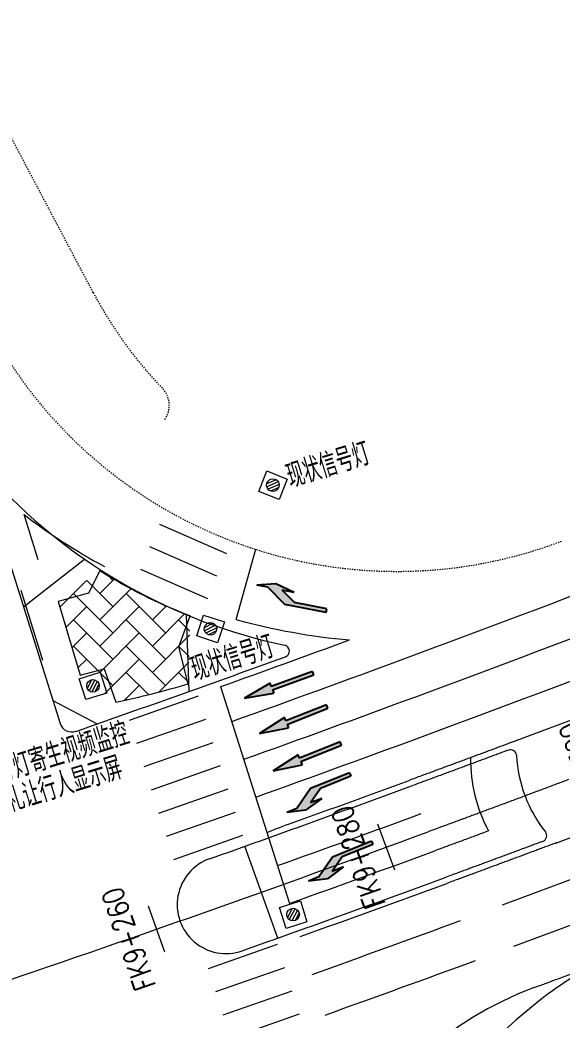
# Model space of a CAD drawing. Header units: millimetres. Extents: x 523446 to 528898, y 388189 to 392165.
# Drawn here: x 525411.7 to 525456.2, y 389004.8 to 389086.8 of the extents above; entities that cross this region are included whole.
import ezdxf
from ezdxf.enums import TextEntityAlignment as Align

# ---------------------------------------------------------------- set-up
doc = ezdxf.new("R2010")
doc.units = ezdxf.units.MM
doc.linetypes.add('33', pattern=[6, 3, -3])
doc.linetypes.add('ACAD_ISO04W100', pattern=[30, 24, -3, 0, -3])
for name, color, linetype, lineweight in [('0-现状交通设施2018', 7, 'Continuous', 0), ('0-现状信号灯', 7, 'Continuous', 40), ('人行横道', 7, 'Continuous', 30)]:
    doc.layers.add(name, color=color, linetype=linetype, lineweight=lineweight)
for name, color, linetype in [('FZZD-标注路线桩号', 7, 'Continuous'), ('MEDS道路平面中线-FZZD', 7, 'Continuous'), ('侧分带与渠化岛', 3, 'Continuous'), ('标线（实）', 1, 'Continuous'), ('标线（虚）', 1, '33'), ('箭头', 7, 'Continuous'), ('车行道边线', 5, 'ACAD_ISO04W100')]:
    doc.layers.add(name, color=color, linetype=linetype)
doc.styles.add('HZTXT_S', font='TXT_S.shx', dxfattribs={"width": 0.75, "bigfont": 'HZTXT.shx'})
doc.styles.add('MEDS', font='TXT_S.SHX', dxfattribs={"width": 0.75, "bigfont": 'hztxt.shx'})

# ---------------------------------------------------------------- blocks, each defined once
blk = doc.blocks.new('y')
blk.add_hatch(color=0).paths.add_polyline_path([(0.55, 0.225), (0.55, -0.275), (0.75, 0.525), (0.55, 1.275), (0.55, 0.825), (0, 0), (0, -1.725), (0.15, -1.725), (0.15, -0.375)])
at = {"color": 0}
for p, q in [((0.75, 0.525), (0.55, 1.275)), ((0.55, 0.825), (0.55, 1.275)), ((0, 0), (0.55, 0.825)), ((0.55, -0.275), (0.75, 0.525)), ((0.15, -0.375), (0.55, 0.225)), ((0.55, -0.275), (0.55, 0.225)), ((0, -1.725), (0, 0)), ((0.15, -1.725), (0.15, -0.375)), ((0, -1.725), (0.15, -1.725))]:
    blk.add_line(p, q, dxfattribs=at)
blk = doc.blocks.new('zx')
blk.add_hatch(color=0).paths.add_polyline_path([(0.075, -1.2), (0.225, -1.2), (0, 0), (-0.225, -1.2), (-0.075, -1.2), (-0.075, -3), (0.075, -3)])
at = {"color": 0}
for p, q in [((0, 0), (-0.225, -1.2)), ((0.225, -1.2), (0, 0)), ((-0.075, -1.2), (-0.225, -1.2)), ((-0.075, -1.2), (-0.075, -3)), ((0.075, -3), (0.075, -1.2)), ((0.075, -1.2), (0.225, -1.2)), ((-0.075, -3), (0.075, -3))]:
    blk.add_line(p, q, dxfattribs=at)
blk = doc.blocks.new('7')
at = {"layer": '0-现状信号灯', "linetype": 'Continuous', "lineweight": 0, "ltscale": 0.005}
for p, q in [((525414.9, 388753.359), (525416.616, 388753.904)), ((525416.616, 388753.904), (525417.16, 388752.188)), ((525415.444, 388751.644), (525414.9, 388753.359)), ((525415.937, 388753.284), (525415.555, 388752.546)), ((525416.181, 388753.264), (525415.711, 388752.359)), ((525416.374, 388753.148), (525415.918, 388752.268)), ((525416.512, 388752.924), (525416.179, 388752.284)), ((525417.16, 388752.188), (525415.444, 388751.644))]:
    blk.add_line(p, q, dxfattribs=at)
blk.add_ellipse((525416.018, 388752.774), major_axis=(0.365, 0.365), ratio=1, start_param=3.156470216024712, end_param=9.439655523204298, dxfattribs=at)

msp = doc.modelspace()

# ---------------------------------------------------------------- hatches: boundary and pattern name
at = {"layer": '人行横道', "linetype": 'ByBlock', "lineweight": 0}
h = msp.add_hatch(dxfattribs=at)
h.set_pattern_fill('AR-HBONE', color=256, scale=0.015, style=0)
edge = h.paths.add_edge_path()
edge.add_line((525425.522, 389032.373), (525425.686, 389037.943))
edge.add_arc((525440.448, 389076.729), 41.5, 237.69199, 249.16263, ccw=False)
edge.add_line((525418.267, 389041.653), (525414.852, 389039.136))
edge.add_line((525414.852, 389039.136), (525416.643, 389033.088))
edge.add_line((525416.643, 389033.088), (525419.586, 389030.861))
edge.add_arc((525399.951, 389120.406), 91.672, 282.36836, 286.19759)

# ---------------------------------------------------------------- linework, layer by layer
at = {"layer": 'FZZD-标注路线桩号', "color": 7, "linetype": 'ByBlock', "lineweight": 0}
for p, q in [((525442.451, 389017.103), (525441.081, 389020.861)), ((525423.591, 389010.368), (525422.271, 389014.144))]:
    msp.add_line(p, q, dxfattribs=at)
at = {"layer": 'MEDS道路平面中线-FZZD', "color": 1, "linetype": 'ByBlock', "lineweight": 0}
for points in [[(525456.716, 389024.521, -0.000145), (525455.757, 389024.161, -0.000147), (525454.797, 389023.801, -0.000149), (525453.837, 389023.441, -0.000152), (525452.877, 389023.083, -0.000154), (525451.917, 389022.724, -0.000156), (525450.956, 389022.367, -0.000158), (525449.995, 389022.01, -0.00016), (525449.034, 389021.654, -0.000162), (525448.073, 389021.298, -0.000164), (525447.111, 389020.943, -0.000167), (525446.15, 389020.588, -0.000171), (525445.188, 389020.234)], [(525450.15, 389020.307, -0.00009), (525449.607, 389020.106, -0.000162), (525448.645, 389019.75, -0.000164), (525447.682, 389019.395, -0.000167), (525446.72, 389019.04, -0.000171), (525445.757, 389018.686)]]:
    msp.add_lwpolyline(points, format="xyb", dxfattribs=at)
for radius, start in [(1498.4, 289.694452), (1501.65, 289.689996)]:
    msp.add_arc((524927.879, 390428.209), radius, start, 290.174017, dxfattribs=at)
at = {"layer": 'MEDS道路平面中线-FZZD', "color": 233, "linetype": 'ByBlock', "lineweight": 0}
msp.add_arc((524927.879, 390428.209), 1500, 287.182039, 290.174017, dxfattribs=at)
at = {"layer": '人行横道', "linetype": 'ByBlock', "lineweight": 0}
for points in [[(525423.161, 389045.468), (525428.656, 389043.059)], [(525422.335, 389043.646), (525427.83, 389041.237)], [(525421.599, 389041.785), (525427.094, 389039.376)], [(525413.603, 389034.294), (525411.811, 389040.02)], [(525426.327, 389031.363), (525420.663, 389029.375)], [(525426.933, 389029.456), (525421.269, 389027.468)], [(525427.54, 389027.549), (525421.876, 389025.561)], [(525428.146, 389025.642), (525422.482, 389023.655)], [(525428.752, 389023.735), (525423.088, 389021.748)], [(525429.358, 389021.828), (525423.694, 389019.841)], [(525429.964, 389019.922), (525424.3, 389017.934)], [(525432.803, 389010.992), (525427.139, 389009.004)], [(525433.41, 389009.085), (525427.746, 389007.098)], [(525434.016, 389007.178), (525428.352, 389005.191)], [(525434.622, 389005.272), (525428.958, 389003.284)]]:
    msp.add_lwpolyline(points, dxfattribs=at)
msp.add_lwpolyline([(525425.522, 389032.373), (525424.752, 389035.399), (525425.686, 389037.943, -0.050092), (525418.267, 389041.653), (525417.333, 389039.807), (525414.852, 389039.136), (525416.643, 389033.088), (525418.633, 389033.607), (525419.586, 389030.861, 0.01671)], format="xyb", close=True, dxfattribs=at)
at = {"layer": '侧分带与渠化岛', "color": 3, "lineweight": 0}
for p, q in [((525408.973, 389048.316), (525415.016, 389029.123)), ((525412.005, 389038.687), (525417.017, 389042.6)), ((525425.588, 389031.754), (525425.385, 389038.035)), ((525414.418, 389031.022), (525418.045, 389029.09)), ((525432.859, 389011.521), (525430.153, 389019.05)), ((525432.859, 389011.521), (525430.153, 389019.05))]:
    msp.add_line(p, q, dxfattribs=at)
at = {"layer": '侧分带与渠化岛', "color": 3, "lineweight": 0, "flags": 128}
for points in [[(525451.776, 389026.94), (525451.718, 389026.919, -0.000017), (525451.294, 389026.76, -0.000017), (525450.87, 389026.602, -0.000017), (525450.446, 389026.444, -0.000017), (525450.022, 389026.286, -0.000017), (525449.597, 389026.128, -0.000018), (525449.173, 389025.971, -0.000018), (525448.749, 389025.813, -0.000018), (525448.325, 389025.656, -0.000018), (525447.9, 389025.498, -0.000018), (525447.476, 389025.341, -0.000018), (525447.051, 389025.184, -0.000018), (525446.627, 389025.027, -0.000018), (525446.203, 389024.87, -0.000018), (525445.778, 389024.714, -0.000019), (525445.353, 389024.557, -0.000019), (525444.929, 389024.401, -0.000044), (525443.924, 389024.031)], [(525451.776, 389026.94), (525451.718, 389026.919, -0.000017), (525451.294, 389026.76, -0.000017), (525450.87, 389026.602, -0.000017), (525450.446, 389026.444, -0.000017), (525450.022, 389026.286, -0.000017), (525449.597, 389026.128, -0.000018), (525449.173, 389025.971, -0.000018), (525448.749, 389025.813, -0.000018), (525448.325, 389025.656, -0.000018), (525447.9, 389025.498, -0.000018), (525447.476, 389025.341, -0.000018), (525447.051, 389025.184, -0.000018), (525446.627, 389025.027, -0.000018), (525446.203, 389024.87, -0.000018), (525445.778, 389024.714, -0.000019), (525445.353, 389024.557, -0.000019), (525444.929, 389024.401, -0.000044), (525443.924, 389024.031)], [(525454.597, 389019.454), (525454.517, 389019.424, -0.000017), (525454.091, 389019.265, -0.000017), (525453.665, 389019.106, -0.000017), (525453.239, 389018.948, -0.000017), (525452.813, 389018.789, -0.000017), (525452.386, 389018.63, -0.000018), (525451.96, 389018.472, -0.000018), (525451.534, 389018.313, -0.000018), (525451.107, 389018.155, -0.000018), (525450.681, 389017.997, -0.000018), (525450.254, 389017.839, -0.000018), (525449.828, 389017.681, -0.000018), (525449.401, 389017.524, -0.000018), (525448.974, 389017.366, -0.000018), (525448.548, 389017.208, -0.000019), (525448.121, 389017.051, -0.000019), (525447.694, 389016.894, -0.000044), (525446.683, 389016.522)], [(525454.597, 389019.454), (525454.517, 389019.424, -0.000017), (525454.091, 389019.265, -0.000017), (525453.665, 389019.106, -0.000017), (525453.239, 389018.948, -0.000017), (525452.813, 389018.789, -0.000017), (525452.386, 389018.63, -0.000018), (525451.96, 389018.472, -0.000018), (525451.534, 389018.313, -0.000018), (525451.107, 389018.155, -0.000018), (525450.681, 389017.997, -0.000018), (525450.254, 389017.839, -0.000018), (525449.828, 389017.681, -0.000018), (525449.401, 389017.524, -0.000018), (525448.974, 389017.366, -0.000018), (525448.548, 389017.208, -0.000019), (525448.121, 389017.051, -0.000019), (525447.694, 389016.894, -0.000044), (525446.683, 389016.522)]]:
    msp.add_lwpolyline(points, format="xyb", dxfattribs=at)
at = {"layer": '侧分带与渠化岛', "color": 3, "lineweight": 0}
for centre, radius, start, end in [((525442.631, 389079.599), 45, 223.17522, 258.18333), ((525433.314, 389035.063), 0.5, 289.93607, 78.18333), ((524927.994, 390428.252), 1482.5, 289.231125, 289.936066), ((525415.97, 389029.424), 1, 197.47811, 289.23113), ((525451.951, 389026.472), 0.5, 2.9458, 110.48309), ((525451.951, 389026.472), 0.5, 2.9458, 110.48309), ((525463.436, 389027.063), 11, 182.9458, 218.38384), ((525463.436, 389027.063), 11, 182.9458, 218.38384), ((524927.994, 390428.252), 1496, 289.496131, 290.174017), ((524927.994, 390428.252), 1496, 289.496131, 290.174017), ((525454.422, 389019.922), 0.5, 290.4833, 38.38384), ((525454.422, 389019.922), 0.5, 290.4833, 38.38384), ((525428.609, 389014.256), 4, 109.49613, 289.49613), ((525428.609, 389014.256), 4, 109.49613, 289.49613), ((524927.994, 390428.252), 1504, 289.496131, 290.174017), ((524927.994, 390428.252), 1504, 289.496131, 290.174017)]:
    msp.add_arc(centre, radius, start, end, dxfattribs=at)
at = {"layer": '标线（实）', "linetype": 'ByBlock', "lineweight": 0}
for p, q in [((525413.198, 389042.539), (525412.046, 389046.252)), ((525429.457, 389037.647), (525431.051, 389043.425)), ((525428.177, 389032.146), (525433.831, 389014.361))]:
    msp.add_line(p, q, dxfattribs=at)
msp.add_lwpolyline([(525452.494, 389027.742, -0.000026), (525451.852, 389027.502, -0.000017), (525451.428, 389027.343, -0.000017), (525451.004, 389027.185, -0.000017), (525450.58, 389027.027, -0.000017), (525450.156, 389026.869, -0.000017), (525449.732, 389026.711, -0.000017), (525449.308, 389026.553, -0.000018), (525448.884, 389026.396, -0.000018), (525448.46, 389026.238, -0.000018), (525448.035, 389026.081, -0.000018), (525447.611, 389025.924, -0.000018), (525447.187, 389025.767, -0.000018), (525446.763, 389025.61, -0.000018), (525446.338, 389025.453, -0.000018), (525445.914, 389025.296, -0.000018), (525445.49, 389025.139, -0.000019), (525445.065, 389024.983, -0.000019), (525444.641, 389024.826, -0.000044), (525443.636, 389024.457, -0.000044)], format="xyb", dxfattribs=at)
for centre, radius, start, end in [((525443.16, 389087.291), 51.5, 232.83261, 241.56982), ((524927.879, 390428.209), 1486, 289.711632, 290.869605), ((525443.16, 389087.291), 51.5, 254.57002, 265.08779), ((524927.879, 390428.209), 1489.25, 289.707102, 290.862542), ((524927.879, 390428.209), 1483, 289.716182, 290.150351), ((524927.879, 390428.209), 1492.5, 289.702591, 290.85551), ((525461.177, 389026.195), 12.5, 179.45338, 208.09768), ((524927.879, 390428.209), 1495.5, 289.783086, 290.174017), ((525445.723, 388988.508), 34.5, 109.78309, 113.50182), ((525476.208, 388978.434), 35.5, 109.77709, 130.72755), ((525487.868, 388964.506), 53.663, 130.45708, 145.11144)]:
    msp.add_arc(centre, radius, start, end, dxfattribs=at)
at = {"layer": '标线（虚）', "linetype": 'ByBlock', "lineweight": 0}
for p, q in [((525452.494, 389027.742), (525460.339, 389030.7)), ((525455.664, 389019.317), (525463.514, 389022.265)), ((525451.287, 389014.241), (525464.968, 389019.361)), ((525452.236, 389010.86), (525466.292, 389016.12))]:
    msp.add_line(p, q, dxfattribs=at)
msp.add_lwpolyline([(525455.777, 389019.361, -0.000031), (525455.003, 389019.072, -0.000017), (525454.577, 389018.912, -0.000017), (525454.151, 389018.753, -0.000017), (525453.725, 389018.594, -0.000017), (525453.298, 389018.435, -0.000017), (525452.872, 389018.277, -0.000017), (525452.445, 389018.118, -0.000018), (525452.019, 389017.96, -0.000018), (525451.592, 389017.801, -0.000018), (525451.166, 389017.643, -0.000018), (525450.739, 389017.485, -0.000018), (525450.313, 389017.327, -0.000018), (525449.886, 389017.169, -0.000018), (525449.459, 389017.011, -0.000018), (525449.032, 389016.853, -0.000018), (525448.605, 389016.696, -0.000019), (525448.178, 389016.538, -0.000019), (525447.751, 389016.381, -0.000044), (525446.74, 389016.009, -0.000044)], format="xyb", dxfattribs=at)
for radius, start in [(1504.5, 289.686446), (1507.75, 289.681685), (1511.25, 289.676947)]:
    msp.add_arc((524927.879, 390428.209), radius, start, 290.174017, dxfattribs=at)
at = {"layer": '车行道边线', "lineweight": 0}
msp.add_line((525417.724, 389064.472), (525405.904, 389086.828), dxfattribs=at).dxf.unprotected_set("ltscale", 0)
at = {"layer": '车行道边线', "linetype": 'Continuous', "lineweight": 0, "flags": 128}
msp.add_lwpolyline([(525453.904, 389007.462), (525454.358, 389007.631, 0.000018), (525454.79, 389007.79, 0.000018), (525455.221, 389007.95, 0.000018), (525455.652, 389008.11, 0.000018), (525456.083, 389008.271, 0.000018), (525456.514, 389008.431, 0.000017), (525456.945, 389008.591, 0.000017), (525457.376, 389008.752, 0.000017), (525457.806, 389008.912, 0.000017), (525458.237, 389009.073, 0.000017)], format="xyb", dxfattribs=at)
at = {"layer": '车行道边线', "lineweight": 0}
for centre, radius, start, end in [((525442.631, 389079.599), 38, 197.47811, 290.80039), ((525448.665, 389080.832), 35, 207.86697, 223.80425), ((525421.962, 389055.22), 2, 324.90109, 43.80425)]:
    msp.add_arc(centre, radius, start, end, dxfattribs=at).dxf.unprotected_set("ltscale", 0)
at = {"layer": '车行道边线', "linetype": 'Continuous', "lineweight": 0}
msp.add_arc((525463.801, 388980.736), 28.5, 110.32038, 197.47811, dxfattribs=at)

# ---------------------------------------------------------------- block references
at = {"layer": '0-现状交通设施2018', "color": 6, "linetype": 'ByBlock', "lineweight": 0}
for p, rotation in [((-127247.384, 423685.799), 320.4646547540698), ((-128124.457, 381242.174), 324.1857567873788)]:
    msp.add_blockref('7', p, dxfattribs=dict(at, rotation=rotation))
for p in [(1.684, 279.435), (18.097, 260.673)]:
    msp.add_blockref('7', p, dxfattribs=at)
at = {"layer": '箭头', "linetype": 'ByBlock', "lineweight": 0}
for name, p, xscale, yscale, zscale, rotation in [('y', (525433.447, 389038.896), 2.000000000097081, 2.000000000097081, 2.000000000097081, 78.97363328939049), ('y', (525433.447, 389038.896), 2.000000000097081, 2.000000000097081, 2.000000000097081, 78.97363328939049), ('zx', (525430.123, 389031.204), 2.000000000045003, 2.000000000045003, 2.000000000045003, 109.8952394762642), ('zx', (525431.354, 389028.297), 2.000000000044797, 2.000000000044797, 2.000000000044797, 111.7887075952203), ('zx', (525432.473, 389025.245), 2.000000000044797, 2.000000000044797, 2.000000000044797, 111.7887075952203), ('y', (525435.552, 389023.795), -2.000000000085124, 1.999999999941792, 2, 112.0000000013554), ('y', (525435.552, 389023.795), -2.000000000085124, 1.999999999941792, 2, 112.0000000013554), ('y', (525437.341, 389018.169), -2.000000000085124, 1.999999999941792, 2, 112.0000000013554)]:
    msp.add_blockref(name, p, dxfattribs=dict(at, xscale=xscale, yscale=yscale, zscale=zscale, rotation=rotation))

# ---------------------------------------------------------------- texts
at = {"layer": '0-现状交通设施2018', "linetype": 'ByBlock', "lineweight": 0, "style": 'HZTXT_S', "width": 0.7}
for s, p in [('现状信号灯', (525440.333, 389051.38)), ('现状信号灯', (525432.47, 389035.557)), ('现状信号灯寄生视频监控', (525420.546, 389028.422)), ('现状礼让行人显示屏', (525420.013, 389025.613))]:
    msp.add_text(s, height=2, rotation=17.1715, dxfattribs=at).set_placement(p, align=Align.MIDDLE_RIGHT)
at = {"layer": 'FZZD-标注路线桩号', "color": 7, "linetype": 'ByBlock', "lineweight": 0, "style": 'MEDS', "width": 0.8}
for s, rotation, p in [('FK9+300', 110.73639, (525458.22, 389025.086)), ('FK9+280', 109.27089, (525439.464, 389018.143)), ('FK9+260', 109.27089, (525420.618, 389011.447))]:
    msp.add_text(s, height=1.75, rotation=rotation, dxfattribs=at).set_placement(p, align=Align.MIDDLE)

doc.saveas('drawing.dxf')
